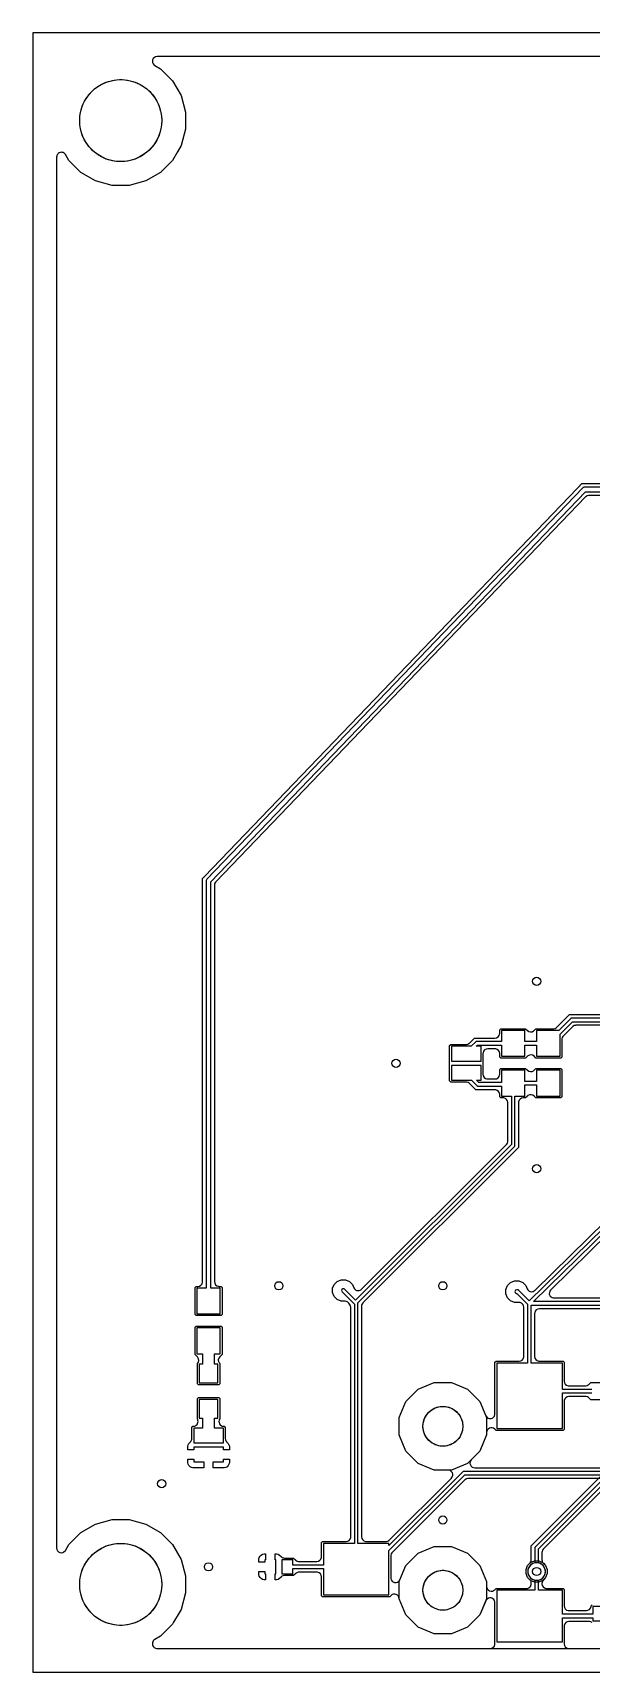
# Model space of a CAD drawing. Header units: millimetres. Extents: x 0 to 70, y 0 to 70.
# Drawn here: x 0 to 23.8, y 0 to 70 of the extents above; entities that cross this region are included whole.
import ezdxf

# ---------------------------------------------------------------- set-up
doc = ezdxf.new("R2010")
doc.units = ezdxf.units.MM

msp = doc.modelspace()

# ---------------------------------------------------------------- linework, layer by layer
at = {"layer": '16_copper'}
for points in [[(36.057, 68.984), (5.305, 68.984), (5.305, 68.984), (5.304, 68.984, 0.704924), (5.177, 68.623), (5.203, 68.605), (5.448, 68.463), (5.963, 67.948), (6.327, 67.318), (6.516, 66.614), (6.516, 65.886), (6.327, 65.182), (6.177, 64.921), (6.177, 64.921), (6.177, 64.921), (5.963, 64.552), (5.448, 64.037), (4.818, 63.673), (4.114, 63.484), (3.386, 63.484), (2.682, 63.673), (2.052, 64.037), (1.537, 64.552), (1.395, 64.797), (1.395, 64.797), (1.395, 64.797, 0.468228), (1.087, 64.85), (1.087, 64.849), (1.087, 64.849, 0.177259), (1.019, 64.727), (1.016, 64.695), (1.016, 5.305), (1.016, 5.305), (1.016, 5.304, 0.704924), (1.377, 5.177), (1.395, 5.203), (1.537, 5.448), (2.052, 5.963), (2.682, 6.327), (3.386, 6.516), (4.114, 6.516), (4.818, 6.327), (5.448, 5.963), (5.963, 5.448), (6.327, 4.818), (6.516, 4.114), (6.516, 3.386), (6.327, 2.682), (6.245, 2.539), (6.245, 2.539), (6.245, 2.539), (6.01, 2.133), (6.01, 2.133), (6.01, 2.133), (5.963, 2.052), (5.448, 1.537), (5.203, 1.395), (5.203, 1.395), (5.203, 1.395, 0.468228), (5.15, 1.087), (5.151, 1.087), (5.151, 1.087, 0.177259), (5.273, 1.019), (5.305, 1.016), (64.695, 1.016)], [(39.563, 23.039), (21.788, 5.265), (21.782, 5.257), (21.774, 5.25, 0.132344), (21.731, 5.153), (21.731, 5.145, 0.018059), (21.729, 5.13), (21.729, 5.121), (21.729, 4.794), (21.729, 4.784), (21.73, 4.773, 0.132342), (21.767, 4.675), (21.773, 4.668, 0.018024), (21.782, 4.657), (21.788, 4.65), (21.883, 4.556), (21.951, 4.39), (21.951, 4.21), (21.883, 4.044), (21.756, 3.917), (21.59, 3.849), (21.41, 3.849), (21.244, 3.917), (21.117, 4.044), (21.049, 4.21), (21.049, 4.39), (21.117, 4.556), (21.212, 4.65), (21.218, 4.658), (21.225, 4.665, 0.132344), (21.269, 4.761), (21.269, 4.77, 0.018059), (21.271, 4.784), (21.271, 4.794), (21.271, 5.395), (39.239, 23.363)]]:
    msp.add_lwpolyline(points, format="xyb", dxfattribs=at)
msp.add_lwpolyline([(21.573, 3.931, 0.817366), (21.576, 4.668), (21.576, 5.268), (39.544, 23.236), (39.584, 23.213, 1), (39.916, 23.887), (39.871, 23.906, 0.713595), (39.436, 23.344), (21.446, 5.354), (21.441, 5.347), (21.436, 5.341, 0.087651), (21.426, 5.316), (21.425, 5.309), (21.424, 5.3), (21.424, 4.668), (21.379, 4.656, 0.876973), (21.525, 3.925)], format="xyb", close=True, dxfattribs=at)
for points in [[(17.129, 8.634), (16.443, 8.918), (15.918, 9.443), (15.634, 10.129), (15.634, 10.871), (15.918, 11.557), (16.443, 12.082), (17.129, 12.366), (17.871, 12.366), (18.557, 12.082), (19.082, 11.557), (19.366, 10.871), (19.366, 10.129), (19.082, 9.443), (18.557, 8.918), (17.871, 8.634)], [(17.129, 1.634), (16.443, 1.918), (15.918, 2.443), (15.634, 3.129), (15.634, 3.871), (15.918, 4.557), (16.443, 5.082), (17.129, 5.366), (17.871, 5.366), (18.557, 5.082), (19.082, 4.557), (19.366, 3.871), (19.366, 3.129), (19.082, 2.443), (18.557, 1.918), (17.871, 1.634)]]:
    msp.add_lwpolyline(points, close=True, dxfattribs=at)
at = {"layer": '1_copper'}
for points in [[(36.057, 68.984), (5.305, 68.984), (5.305, 68.984), (5.304, 68.984, 0.704924), (5.177, 68.623), (5.203, 68.605), (5.448, 68.463), (5.963, 67.948), (6.327, 67.318), (6.516, 66.614), (6.516, 65.886), (6.327, 65.182), (6.177, 64.921), (6.177, 64.921), (6.177, 64.921), (5.963, 64.552), (5.448, 64.037), (4.818, 63.673), (4.114, 63.484), (3.386, 63.484), (2.682, 63.673), (2.052, 64.037), (1.537, 64.552), (1.395, 64.797), (1.395, 64.797), (1.395, 64.797, 0.468228), (1.087, 64.85), (1.087, 64.849), (1.087, 64.849, 0.177259), (1.019, 64.727), (1.016, 64.695), (1.016, 5.305), (1.016, 5.305), (1.016, 5.304, 0.704924), (1.377, 5.177), (1.395, 5.203), (1.537, 5.448), (2.052, 5.963), (2.682, 6.327), (3.386, 6.516), (4.114, 6.516), (4.818, 6.327), (5.448, 5.963), (5.963, 5.448), (6.327, 4.818), (6.516, 4.114), (6.516, 3.386), (6.327, 2.682), (6.245, 2.539), (6.245, 2.539), (6.245, 2.539), (6.01, 2.133), (6.01, 2.133), (6.01, 2.133), (5.963, 2.052), (5.448, 1.537), (5.203, 1.395), (5.203, 1.395), (5.203, 1.395, 0.468228), (5.15, 1.087), (5.151, 1.087), (5.151, 1.087, 0.177259), (5.273, 1.019), (5.305, 1.016), (19.521, 1.016), (19.521, 1.016), (19.522, 1.016, 0.366019), (19.721, 1.187), (19.724, 1.219), (19.724, 2.971), (19.723, 2.985), (19.722, 2.998, 0.704923), (19.348, 3.078), (19.346, 3.074), (19.343, 3.07), (19.339, 3.061), (19.333, 3.049), (19.082, 2.443), (18.557, 1.918), (17.871, 1.634), (17.129, 1.634), (16.443, 1.918), (15.918, 2.443), (15.634, 3.129), (15.634, 3.136, 0.668187), (15.287, 3.279), (15.232, 3.224), (12.368, 3.224), (12.324, 3.268), (12.324, 4.068), (12.324, 4.069), (12.324, 4.07, 0.366019), (12.153, 4.269), (12.121, 4.271), (11.363, 4.271), (11.353, 4.271), (11.343, 4.27, 0.132342), (11.244, 4.233), (11.238, 4.227), (11.232, 4.223), (11.228, 4.219), (11.228, 4.219), (11.227, 4.218), (11.22, 4.212), (11.132, 4.124), (10.737, 4.124), (10.735, 4.124), (10.734, 4.124, 0.131644), (10.633, 4.095), (10.619, 4.085), (10.618, 4.085), (10.617, 4.084), (10.616, 4.083), (10.605, 4.076, 0.002867), (10.604, 4.074), (10.595, 4.066), (10.592, 4.063), (10.526, 3.997), (10.468, 3.963), (10.403, 3.946), (10.338, 3.946), (10.338, 4.2), (10.37, 4.2), (10.37, 4.8), (10.338, 4.8), (10.338, 5.054), (10.403, 5.054), (10.468, 5.037), (10.526, 5.003), (10.592, 4.937), (10.596, 4.934), (10.606, 4.924, 0.002873), (10.608, 4.922), (10.619, 4.915), (10.619, 4.914, 0.003165), (10.622, 4.913), (10.635, 4.903, 0.090842), (10.704, 4.879), (10.737, 4.876), (11.132, 4.876), (11.22, 4.788), (11.227, 4.782), (11.235, 4.775, 0.132344), (11.331, 4.731), (11.339, 4.731, 0.018059), (11.354, 4.729), (11.363, 4.729), (12.121, 4.729), (12.121, 4.729), (12.122, 4.729, 0.366019), (12.321, 4.9), (12.324, 4.932), (12.324, 5.532), (12.368, 5.576), (13.368, 5.576), (13.369, 5.576), (13.37, 5.576, 0.366019), (13.569, 5.747), (13.571, 5.779), (13.571, 15.571), (13.571, 15.581), (13.57, 15.591, 0.132341), (13.533, 15.69), (13.527, 15.697, 0.018013), (13.518, 15.708), (13.512, 15.715, 0.274301), (13.332, 15.84), (13.324, 15.841, 0.017997), (13.309, 15.842), (13.3, 15.843), (13.159, 15.843), (12.991, 15.912), (12.862, 16.041), (12.793, 16.209), (12.793, 16.391), (12.862, 16.559), (12.991, 16.688), (13.159, 16.757), (13.341, 16.757), (13.509, 16.688), (13.638, 16.559), (13.696, 16.417), (13.699, 16.413), (13.701, 16.408, 0.469058), (14.003, 16.33), (14.015, 16.34), (14.023, 16.346), (14.025, 16.349), (14.028, 16.351), (20.212, 22.535), (20.218, 22.543), (20.225, 22.55, 0.132344), (20.269, 22.647), (20.269, 22.655, 0.018059), (20.271, 22.67), (20.271, 22.679), (20.271, 24.321), (20.271, 24.321), (20.271, 24.322, 0.366019), (20.1, 24.521), (20.068, 24.524), (19.968, 24.524), (19.924, 24.568), (19.924, 24.668, 0.368322), (19.753, 24.869), (19.721, 24.871), (18.905, 24.871), (18.712, 25.065), (18.636, 25.14), (18.629, 25.147), (18.621, 25.154, 0.132344), (18.525, 25.197), (18.517, 25.198, 0.017997), (18.502, 25.199), (18.493, 25.2), (17.833, 25.2), (17.789, 25.245), (17.789, 26.755), (17.833, 26.8), (18.486, 26.8), (18.496, 26.801), (18.507, 26.801, 0.132342), (18.605, 26.839), (18.612, 26.844, 0.018024), (18.623, 26.854), (18.63, 26.86), (18.849, 27.079), (19.721, 27.079), (19.721, 27.079), (19.722, 27.079, 0.366019), (19.921, 27.25), (19.924, 27.282), (19.924, 27.432), (19.968, 27.476), (21.032, 27.476), (21.106, 27.401), (21.107, 27.401), (21.107, 27.4, 0.366016), (21.369, 27.38), (21.394, 27.401), (21.468, 27.476), (22.219, 27.476), (22.229, 27.477), (22.239, 27.477, 0.132342), (22.338, 27.515), (22.344, 27.52, 0.018024), (22.355, 27.53), (22.362, 27.536), (22.905, 28.079), (30.321, 28.079)], [(29.867, 50.248), (23.734, 50.248), (23.722, 50.247), (23.71, 50.246, 0.132342), (23.612, 50.207), (23.607, 50.203), (23.603, 50.2), (23.597, 50.193), (23.588, 50.185), (7.809, 33.749), (7.804, 33.743), (7.798, 33.737, 0.132344), (7.755, 33.641), (7.754, 33.63), (7.753, 33.621), (7.753, 33.615), (7.752, 33.608), (7.752, 16.679), (7.752, 16.679), (7.752, 16.678, 0.366019), (7.923, 16.479), (7.956, 16.476), (8.032, 16.476), (8.076, 16.432), (8.076, 15.268), (8.032, 15.224), (6.968, 15.224), (6.924, 15.268), (6.924, 16.432), (6.968, 16.476), (7.044, 16.476, 0.368322), (7.245, 16.647), (7.248, 16.679), (7.248, 33.787), (7.247, 33.789), (7.248, 33.791), (7.245, 33.894), (7.318, 33.967), (7.32, 33.968), (7.321, 33.97), (23.231, 50.543), (23.236, 50.549), (23.242, 50.555, 0.023104), (23.253, 50.57), (23.358, 50.675), (23.36, 50.677), (23.361, 50.678), (23.432, 50.752), (23.535, 50.752, 0.005102), (23.54, 50.752), (23.689, 50.755), (23.691, 50.755), (23.702, 50.754), (23.71, 50.753), (23.716, 50.753), (23.723, 50.752), (29.895, 50.752)], [(30.042, 50.6), (23.54, 50.6), (23.532, 50.599), (23.523, 50.599, 0.125735), (23.478, 50.579), (23.474, 50.574), (23.472, 50.573), (23.471, 50.572), (23.468, 50.569), (7.428, 33.861), (7.424, 33.856, 0.141664), (7.401, 33.806), (7.4, 33.794), (7.4, 33.793), (7.4, 33.793), (7.4, 33.792), (7.4, 16.4), (7, 16.4), (7, 15.3), (8, 15.3), (8, 16.4), (7.6, 16.4), (7.6, 33.751), (23.583, 50.4), (30.092, 50.4)], [(26.221, 27.621), (23.179, 27.621), (23.169, 27.621), (23.159, 27.62, 0.132342), (23.06, 27.583), (23.053, 27.577, 0.018024), (23.042, 27.568), (23.035, 27.562), (22.636, 27.162), (22.629, 27.155), (22.622, 27.147, 0.132344), (22.579, 27.051), (22.578, 27.043, 0.018059), (22.577, 27.028), (22.576, 27.019), (22.576, 26.268), (22.532, 26.224), (21.468, 26.224), (21.394, 26.299), (21.393, 26.299), (21.393, 26.3, 0.366016), (21.131, 26.32), (21.106, 26.299), (21.032, 26.224), (19.968, 26.224), (19.924, 26.268), (19.924, 26.418), (19.924, 26.419), (19.924, 26.42, 0.366019), (19.753, 26.619), (19.721, 26.621), (19.414, 26.621), (19.414, 26.621), (19.413, 26.621, 0.366019), (19.214, 26.45), (19.211, 26.418), (19.211, 25.532), (19.211, 25.531), (19.211, 25.53, 0.366019), (19.382, 25.331), (19.414, 25.329), (19.721, 25.329), (19.721, 25.329), (19.722, 25.329, 0.366019), (19.921, 25.5), (19.924, 25.532), (19.924, 25.732), (19.968, 25.776), (21.032, 25.776), (21.106, 25.701), (21.107, 25.701), (21.107, 25.7, 0.366016), (21.369, 25.68), (21.394, 25.701), (21.468, 25.776), (22.532, 25.776), (22.576, 25.732), (22.576, 24.568), (22.532, 24.524), (21.468, 24.524), (21.394, 24.599), (21.393, 24.599), (21.393, 24.6, 0.366016), (21.131, 24.62), (21.106, 24.599), (21.032, 24.524), (20.932, 24.524), (20.931, 24.524), (20.93, 24.524, 0.366019), (20.731, 24.353), (20.729, 24.321), (20.729, 22.405), (14.088, 15.765), (14.082, 15.757), (14.075, 15.75, 0.132344), (14.031, 15.653), (14.031, 15.645, 0.018059), (14.029, 15.63), (14.029, 15.621), (14.029, 5.779), (14.029, 5.779), (14.029, 5.778, 0.366019), (14.2, 5.579), (14.232, 5.576), (15.069, 5.576), (15.079, 5.577), (15.089, 5.577, 0.132342), (15.188, 5.615), (15.194, 5.62, 0.018024), (15.205, 5.63), (15.212, 5.636), (17.864, 8.287), (17.87, 8.294, 0.651678), (17.72, 8.634), (17.129, 8.634), (16.443, 8.918), (15.918, 9.443), (15.634, 10.129), (15.634, 10.871), (15.918, 11.557), (16.443, 12.082), (17.129, 12.366), (17.871, 12.366), (18.557, 12.082), (19.082, 11.557), (19.333, 10.951), (19.339, 10.939), (19.345, 10.927, 0.70493), (19.721, 10.997), (19.722, 11.001), (19.722, 11.005), (19.723, 11.015), (19.724, 11.029), (19.724, 13.232), (19.768, 13.276), (20.756, 13.276), (20.757, 13.276), (20.757, 13.276, 0.366019), (20.956, 13.447), (20.959, 13.479), (20.959, 15.571), (20.958, 15.581), (20.958, 15.591, 0.124219), (20.92, 15.69), (20.915, 15.697, 0.01754), (20.905, 15.708), (20.899, 15.715), (20.881, 15.733, 0.157868), (20.769, 15.79), (20.761, 15.791, 0.018028), (20.747, 15.792), (20.737, 15.793), (20.559, 15.793), (20.391, 15.862), (20.262, 15.991), (20.193, 16.159), (20.193, 16.341), (20.262, 16.509), (20.391, 16.638), (20.559, 16.707), (20.741, 16.707), (20.909, 16.638), (21.038, 16.509), (21.095, 16.371), (21.097, 16.367), (21.098, 16.363, 0.46906), (21.4, 16.283), (21.413, 16.294), (21.421, 16.3), (21.423, 16.302), (21.425, 16.303), (26.711, 21.489)], [(30.468, 27.926), (23, 27.926), (22.992, 27.925), (22.983, 27.924, 0.087654), (22.959, 27.914), (22.953, 27.909), (22.946, 27.904), (22.442, 27.4), (21.5, 27.4), (21.5, 26.926), (21, 26.926), (21, 27.4), (20, 27.4), (20, 26.926), (18.944, 26.926), (18.935, 26.925), (18.927, 26.924, 0.087654), (18.902, 26.914), (18.897, 26.909), (18.89, 26.904), (18.71, 26.724), (17.865, 26.724), (17.865, 26.089), (19.135, 26.089), (19.135, 26.724), (18.925, 26.724), (18.975, 26.774), (20, 26.774), (20, 26.3), (21, 26.3), (21, 26.774), (21.5, 26.774), (21.5, 26.3), (22.5, 26.3), (22.5, 27.242), (23.032, 27.774), (30.5, 27.774)], [(25.776, 8.576), (18.4, 8.576), (18.392, 8.575), (18.383, 8.574, 0.087654), (18.359, 8.564), (18.353, 8.559), (18.346, 8.554), (15.2, 5.408), (15.2, 5.5), (13.876, 5.5), (13.876, 15.768), (20.554, 22.446, 0.144304), (20.574, 22.484), (20.575, 22.491), (20.576, 22.5), (20.576, 24.6), (21, 24.6), (21, 25.074), (21.5, 25.074), (21.5, 24.6), (22.5, 24.6), (22.5, 25.7), (21.5, 25.7), (21.5, 25.226), (21, 25.226), (21, 25.7), (20, 25.7), (20, 25.176), (19.032, 25.176), (18.932, 25.276), (19.135, 25.276), (19.135, 25.911), (17.865, 25.911), (17.865, 25.276), (18.716, 25.276), (18.946, 25.046), (18.953, 25.041), (18.959, 25.036, 0.087651), (18.984, 25.026), (18.991, 25.025), (19, 25.024), (20, 25.024), (20, 24.6), (20.424, 24.6), (20.424, 22.532), (13.775, 15.883), (13.304, 16.354), (13.286, 16.367, 0.866058), (13.196, 16.246), (13.724, 15.718), (13.724, 5.5), (12.4, 5.5), (12.4, 4.576), (11.1, 4.576), (11.1, 4.8), (10.63, 4.8), (10.63, 4.2), (11.1, 4.2), (11.1, 4.424), (12.4, 4.424), (12.4, 3.3), (15.2, 3.3), (15.2, 5.192), (18.432, 8.424), (25.776, 8.424)], [(26.924, 21.485), (21.188, 15.857), (20.741, 16.304), (20.735, 16.309), (20.728, 16.314), (20.726, 16.315), (20.724, 16.317, 0.053067), (20.704, 16.324), (20.696, 16.325), (20.687, 16.326), (20.65, 16.326, 0.871067), (20.629, 16.177), (20.65, 16.174), (20.656, 16.174), (21.111, 15.718), (21.111, 13.2), (19.8, 13.2), (19.8, 10.4), (22.6, 10.4), (22.6, 11.924), (23.85, 11.924)], [(27.034, 21.166), (22.102, 16.327), (22.095, 16.319), (22.088, 16.312, 0.580968), (22.212, 15.981), (22.22, 15.981), (22.227, 15.979), (22.235, 15.979), (22.244, 15.979), (25.497, 15.979)], [(25.497, 15.521), (21.619, 15.521), (21.618, 15.521), (21.618, 15.521, 0.366019), (21.419, 15.35), (21.416, 15.318), (21.416, 13.479), (21.416, 13.479), (21.416, 13.478, 0.366019), (21.587, 13.279), (21.619, 13.276), (22.632, 13.276), (22.676, 13.232), (22.676, 12.432), (22.676, 12.431), (22.676, 12.43, 0.366019), (22.847, 12.231), (22.879, 12.229), (23.587, 12.229), (23.597, 12.229), (23.607, 12.23, 0.132342), (23.706, 12.267), (23.712, 12.273, 0.018024), (23.723, 12.282), (23.73, 12.288), (23.818, 12.376), (24.213, 12.376)], [(24.213, 11.624), (23.818, 11.624), (23.73, 11.712), (23.723, 11.718), (23.715, 11.725, 0.132344), (23.619, 11.769), (23.611, 11.769, 0.018059), (23.596, 11.771), (23.587, 11.771), (22.879, 11.771), (22.879, 11.771), (22.878, 11.771, 0.366019), (22.679, 11.6), (22.676, 11.568), (22.676, 10.368), (22.632, 10.324), (19.768, 10.324), (19.713, 10.379, 0.668187), (19.366, 10.236), (19.366, 10.129), (19.082, 9.443), (18.714, 9.075), (18.708, 9.068, 0.651678), (18.858, 8.729), (25.497, 8.729)], [(25.497, 8.271), (18.579, 8.271), (18.569, 8.271), (18.559, 8.27, 0.132342), (18.46, 8.233), (18.453, 8.227, 0.018024), (18.442, 8.218), (18.435, 8.212), (15.336, 5.112), (15.329, 5.105), (15.322, 5.097, 0.132344), (15.279, 5.001), (15.278, 4.993, 0.018063), (15.277, 4.978), (15.276, 4.969), (15.276, 4.029), (15.277, 4.015), (15.278, 4.002, 0.704923), (15.652, 3.922), (15.654, 3.926), (15.657, 3.93), (15.661, 3.939), (15.667, 3.951), (15.918, 4.557), (16.443, 5.082), (17.129, 5.366), (17.871, 5.366), (18.557, 5.082), (19.082, 4.557), (19.366, 3.871), (19.366, 3.664), (19.367, 3.655, 0.651706), (19.713, 3.521), (19.768, 3.576), (21.068, 3.576), (21.069, 3.576), (21.07, 3.576, 0.087944), (21.14, 3.589), (21.155, 3.597), (21.17, 3.604, 0.207265), (21.269, 3.747), (21.271, 3.779), (21.271, 3.806, 0.157844), (21.233, 3.925), (21.227, 3.932, 0.018024), (21.218, 3.943), (21.212, 3.95), (21.117, 4.044), (21.049, 4.21), (21.049, 4.39), (21.117, 4.556), (21.244, 4.683), (21.41, 4.751), (21.59, 4.751), (21.756, 4.683), (21.883, 4.556), (21.951, 4.39), (21.951, 4.21), (21.883, 4.044), (21.788, 3.95), (21.782, 3.942), (21.774, 3.935, 0.123932), (21.731, 3.839), (21.731, 3.83, 0.017558), (21.729, 3.816), (21.729, 3.806), (21.729, 3.779, 0.368322), (21.9, 3.579), (21.932, 3.576), (22.632, 3.576), (22.676, 3.532), (22.676, 2.832), (22.676, 2.831), (22.676, 2.83, 0.366019), (22.847, 2.631), (22.879, 2.629), (23.621, 2.629), (23.621, 2.629), (23.622, 2.629, 0.366019), (23.821, 2.8), (23.824, 2.832), (23.868, 2.876)], [(23.865, 2.125, 0.132344), (23.769, 2.169), (23.761, 2.169, 0.018009), (23.746, 2.171), (23.737, 2.171), (22.879, 2.171), (22.879, 2.171), (22.878, 2.171, 0.366019), (22.679, 2), (22.676, 1.968), (22.676, 1.219), (22.676, 1.218), (22.676, 1.218, 0.366019), (22.847, 1.019), (22.879, 1.016), (36.848, 1.016)]]:
    msp.add_lwpolyline(points, format="xyb", dxfattribs=at)
for points in [[(25.776, 15.826), (21.374, 15.826), (27.053, 21.398)], [(23.85, 12.076), (22.6, 12.076), (22.6, 13.2), (21.264, 13.2), (21.264, 15.674), (25.776, 15.674)]]:
    msp.add_lwpolyline(points, dxfattribs=at)
for points in [[(7.068, 12.274), (7.024, 12.318), (7.024, 13.182), (7.024, 13.182), (7.025, 13.182, 0.366016), (7.045, 13.444), (7.024, 13.469), (6.924, 13.568), (6.924, 14.732), (6.968, 14.776), (8.032, 14.776), (8.076, 14.732), (8.076, 13.568), (7.976, 13.469), (7.976, 13.468), (7.975, 13.468, 0.366016), (7.955, 13.206), (7.976, 13.182), (7.976, 12.318), (7.932, 12.274)], [(6.865, 9.611), (6.865, 9.497), (6.611, 9.497), (6.611, 9.645), (6.628, 9.709), (6.662, 9.767), (6.728, 9.833), (6.731, 9.837), (6.741, 9.847, 0.002873), (6.743, 9.849), (6.75, 9.86), (6.751, 9.861, 0.003084), (6.752, 9.863), (6.762, 9.876, 0.090842), (6.786, 9.946), (6.789, 9.978), (6.789, 10.455), (6.833, 10.5), (6.852, 10.5, 0.483164), (7.049, 10.749), (7.047, 10.759, 0.058061), (7.026, 10.807), (7.024, 10.81), (7.024, 11.682), (7.068, 11.726), (7.932, 11.726), (7.976, 11.682), (7.976, 10.81), (7.972, 10.804, 0.55066), (8.133, 10.501), (8.14, 10.501), (8.148, 10.5), (8.167, 10.5), (8.211, 10.455), (8.211, 9.978), (8.211, 9.977), (8.211, 9.975, 0.131644), (8.24, 9.874), (8.25, 9.86), (8.25, 9.859), (8.251, 9.858), (8.252, 9.857), (8.259, 9.847, 0.002867), (8.261, 9.845), (8.269, 9.836), (8.272, 9.833), (8.338, 9.767), (8.372, 9.709), (8.389, 9.645), (8.389, 9.497), (8.135, 9.497), (8.135, 9.611)], [(22.6, 2.324), (23.9, 2.324), (23.9, 2.2), (24.37, 2.2), (24.37, 2.8), (23.9, 2.8), (23.9, 2.476), (22.6, 2.476), (22.6, 3.5), (21.576, 3.5), (21.576, 3.932), (21.621, 3.944, 1), (21.379, 4.656), (21.334, 4.637, 0.713592), (21.424, 3.932), (21.424, 3.5), (19.8, 3.5), (19.8, 1.3), (22.6, 1.3)]]:
    msp.add_lwpolyline(points, format="xyb", close=True, dxfattribs=at)
for points in [[(7.9, 13.15), (7.754, 13.15), (7.754, 13.6), (8, 13.6), (8, 14.7), (7, 14.7), (7, 13.6), (7.246, 13.6), (7.246, 13.15), (7.1, 13.15), (7.1, 12.35), (7.9, 12.35)], [(8.135, 10.424), (7.754, 10.424), (7.754, 10.85), (7.9, 10.85), (7.9, 11.65), (7.1, 11.65), (7.1, 10.85), (7.246, 10.85), (7.246, 10.424), (6.865, 10.424), (6.865, 9.789), (8.135, 9.789)], [(6.832, 8.722), (6.767, 8.739), (6.709, 8.773), (6.662, 8.82), (6.628, 8.878), (6.611, 8.943), (6.611, 9.09), (6.865, 9.09), (6.865, 8.976), (7.297, 8.976), (7.297, 8.722)], [(7.703, 8.722), (7.703, 8.976), (8.135, 8.976), (8.135, 9.09), (8.389, 9.09), (8.389, 8.943), (8.372, 8.878), (8.338, 8.82), (8.291, 8.773), (8.233, 8.739), (8.168, 8.722)], [(9.646, 4.703), (9.646, 4.833), (9.663, 4.898), (9.697, 4.956), (9.744, 5.003), (9.802, 5.037), (9.867, 5.054), (9.932, 5.054), (9.932, 4.8), (9.9, 4.8), (9.9, 4.703)], [(9.867, 3.946), (9.802, 3.963), (9.744, 3.997), (9.697, 4.044), (9.663, 4.102), (9.646, 4.167), (9.646, 4.297), (9.9, 4.297), (9.9, 4.2), (9.932, 4.2), (9.932, 3.946)]]:
    msp.add_lwpolyline(points, close=True, dxfattribs=at)
at = {"layer": 'drills_NPTH'}
for centre, radius in [((3.75, 66.25), 1.75), ((17.5, 10.5), 0.85), ((3.75, 3.75), 1.75), ((17.5, 3.5), 0.85)]:
    msp.add_circle(centre, radius, dxfattribs=at)
at = {"layer": 'drills_via_1_16'}
for centre in [(21.5, 29.5), (15.5, 26), (21.5, 21.5), (10.5, 16.5), (17.5, 16.5), (5.5, 8.05), (17.5, 6.5), (7.5, 4.5), (21.5, 4.3)]:
    msp.add_circle(centre, 0.175, dxfattribs=at)
at = {"layer": 'holes'}
for points in [[(5.5, 66.193), (5.493, 66.078), (5.478, 65.965), (5.455, 65.852), (5.426, 65.742), (5.389, 65.633), (5.345, 65.527), (5.294, 65.425), (5.237, 65.325), (5.173, 65.23), (5.103, 65.139), (5.028, 65.053), (4.947, 64.972), (4.861, 64.897), (4.77, 64.827), (4.675, 64.763), (4.575, 64.706), (4.473, 64.655), (4.367, 64.611), (4.258, 64.574), (4.148, 64.545), (4.035, 64.522), (3.922, 64.507), (3.807, 64.5), (3.693, 64.5), (3.578, 64.507), (3.465, 64.522), (3.352, 64.545), (3.242, 64.574), (3.133, 64.611), (3.027, 64.655), (2.925, 64.706), (2.825, 64.763), (2.73, 64.827), (2.639, 64.897), (2.553, 64.972), (2.472, 65.053), (2.397, 65.139), (2.327, 65.23), (2.263, 65.325), (2.206, 65.425), (2.155, 65.527), (2.111, 65.633), (2.074, 65.742), (2.045, 65.852), (2.022, 65.965), (2.007, 66.078), (2, 66.193), (2, 66.307), (2.007, 66.422), (2.022, 66.535), (2.045, 66.648), (2.074, 66.758), (2.111, 66.867), (2.155, 66.973), (2.206, 67.075), (2.263, 67.175), (2.327, 67.27), (2.397, 67.361), (2.472, 67.447), (2.553, 67.528), (2.639, 67.603), (2.73, 67.673), (2.825, 67.737), (2.925, 67.794), (3.027, 67.845), (3.133, 67.889), (3.242, 67.926), (3.352, 67.955), (3.465, 67.978), (3.578, 67.993), (3.693, 68), (3.807, 68), (3.922, 67.993), (4.035, 67.978), (4.148, 67.955), (4.258, 67.926), (4.367, 67.889), (4.473, 67.845), (4.575, 67.794), (4.675, 67.737), (4.77, 67.673), (4.861, 67.603), (4.947, 67.528), (5.028, 67.447), (5.103, 67.361), (5.173, 67.27), (5.237, 67.175), (5.294, 67.075), (5.345, 66.973), (5.389, 66.867), (5.426, 66.758), (5.455, 66.648), (5.478, 66.535), (5.493, 66.422), (5.5, 66.307), (5.5, 66.193)], [(17.537, 11.35), (17.611, 11.344), (17.684, 11.331), (17.756, 11.311), (17.826, 11.286), (17.893, 11.255), (17.957, 11.218), (18.018, 11.175), (18.075, 11.127), (18.127, 11.075), (18.175, 11.018), (18.218, 10.957), (18.255, 10.893), (18.286, 10.826), (18.311, 10.756), (18.331, 10.684), (18.344, 10.611), (18.35, 10.537), (18.35, 10.463), (18.344, 10.389), (18.331, 10.316), (18.311, 10.244), (18.286, 10.174), (18.255, 10.107), (18.218, 10.043), (18.175, 9.982), (18.127, 9.925), (18.075, 9.873), (18.018, 9.825), (17.957, 9.782), (17.893, 9.745), (17.826, 9.714), (17.756, 9.689), (17.684, 9.669), (17.611, 9.656), (17.537, 9.65), (17.463, 9.65), (17.389, 9.656), (17.316, 9.669), (17.244, 9.689), (17.174, 9.714), (17.107, 9.745), (17.043, 9.782), (16.982, 9.825), (16.925, 9.873), (16.873, 9.925), (16.825, 9.982), (16.782, 10.043), (16.745, 10.107), (16.714, 10.174), (16.689, 10.244), (16.669, 10.316), (16.656, 10.389), (16.65, 10.463), (16.65, 10.537), (16.656, 10.611), (16.669, 10.684), (16.689, 10.756), (16.714, 10.826), (16.745, 10.893), (16.782, 10.957), (16.825, 11.018), (16.873, 11.075), (16.925, 11.127), (16.982, 11.175), (17.043, 11.218), (17.107, 11.255), (17.174, 11.286), (17.244, 11.311), (17.316, 11.331), (17.389, 11.344), (17.463, 11.35), (17.537, 11.35)], [(5.5, 3.693), (5.493, 3.578), (5.478, 3.465), (5.455, 3.352), (5.426, 3.242), (5.389, 3.133), (5.345, 3.027), (5.294, 2.925), (5.237, 2.825), (5.173, 2.73), (5.103, 2.639), (5.028, 2.553), (4.947, 2.472), (4.861, 2.397), (4.77, 2.327), (4.675, 2.263), (4.575, 2.206), (4.473, 2.155), (4.367, 2.111), (4.258, 2.074), (4.148, 2.045), (4.035, 2.022), (3.922, 2.007), (3.807, 2), (3.693, 2), (3.578, 2.007), (3.465, 2.022), (3.352, 2.045), (3.242, 2.074), (3.133, 2.111), (3.027, 2.155), (2.925, 2.206), (2.825, 2.263), (2.73, 2.327), (2.639, 2.397), (2.553, 2.472), (2.472, 2.553), (2.397, 2.639), (2.327, 2.73), (2.263, 2.825), (2.206, 2.925), (2.155, 3.027), (2.111, 3.133), (2.074, 3.242), (2.045, 3.352), (2.022, 3.465), (2.007, 3.578), (2, 3.693), (2, 3.807), (2.007, 3.922), (2.022, 4.035), (2.045, 4.148), (2.074, 4.258), (2.111, 4.367), (2.155, 4.473), (2.206, 4.575), (2.263, 4.675), (2.327, 4.77), (2.397, 4.861), (2.472, 4.947), (2.553, 5.028), (2.639, 5.103), (2.73, 5.173), (2.825, 5.237), (2.925, 5.294), (3.027, 5.345), (3.133, 5.389), (3.242, 5.426), (3.352, 5.455), (3.465, 5.478), (3.578, 5.493), (3.693, 5.5), (3.807, 5.5), (3.922, 5.493), (4.035, 5.478), (4.148, 5.455), (4.258, 5.426), (4.367, 5.389), (4.473, 5.345), (4.575, 5.294), (4.675, 5.237), (4.77, 5.173), (4.861, 5.103), (4.947, 5.028), (5.028, 4.947), (5.103, 4.861), (5.173, 4.77), (5.237, 4.675), (5.294, 4.575), (5.345, 4.473), (5.389, 4.367), (5.426, 4.258), (5.455, 4.148), (5.478, 4.035), (5.493, 3.922), (5.5, 3.807), (5.5, 3.693)], [(17.537, 4.35), (17.611, 4.344), (17.684, 4.331), (17.756, 4.311), (17.826, 4.286), (17.893, 4.255), (17.957, 4.218), (18.018, 4.175), (18.075, 4.127), (18.127, 4.075), (18.175, 4.018), (18.218, 3.957), (18.255, 3.893), (18.286, 3.826), (18.311, 3.756), (18.331, 3.684), (18.344, 3.611), (18.35, 3.537), (18.35, 3.463), (18.344, 3.389), (18.331, 3.316), (18.311, 3.244), (18.286, 3.174), (18.255, 3.107), (18.218, 3.043), (18.175, 2.982), (18.127, 2.925), (18.075, 2.873), (18.018, 2.825), (17.957, 2.782), (17.893, 2.745), (17.826, 2.714), (17.756, 2.689), (17.684, 2.669), (17.611, 2.656), (17.537, 2.65), (17.463, 2.65), (17.389, 2.656), (17.316, 2.669), (17.244, 2.689), (17.174, 2.714), (17.107, 2.745), (17.043, 2.782), (16.982, 2.825), (16.925, 2.873), (16.873, 2.925), (16.825, 2.982), (16.782, 3.043), (16.745, 3.107), (16.714, 3.174), (16.689, 3.244), (16.669, 3.316), (16.656, 3.389), (16.65, 3.463), (16.65, 3.537), (16.656, 3.611), (16.669, 3.684), (16.689, 3.756), (16.714, 3.826), (16.745, 3.893), (16.782, 3.957), (16.825, 4.018), (16.873, 4.075), (16.925, 4.127), (16.982, 4.175), (17.043, 4.218), (17.107, 4.255), (17.174, 4.286), (17.244, 4.311), (17.316, 4.331), (17.389, 4.344), (17.463, 4.35), (17.537, 4.35)]]:
    msp.add_lwpolyline(points, close=True, dxfattribs=at)
at = {"layer": 'outline'}
msp.add_lwpolyline([(0, 0), (70, 0), (70, 70), (0, 70), (0, 0)], close=True, dxfattribs=at)

doc.saveas('drawing.dxf')
